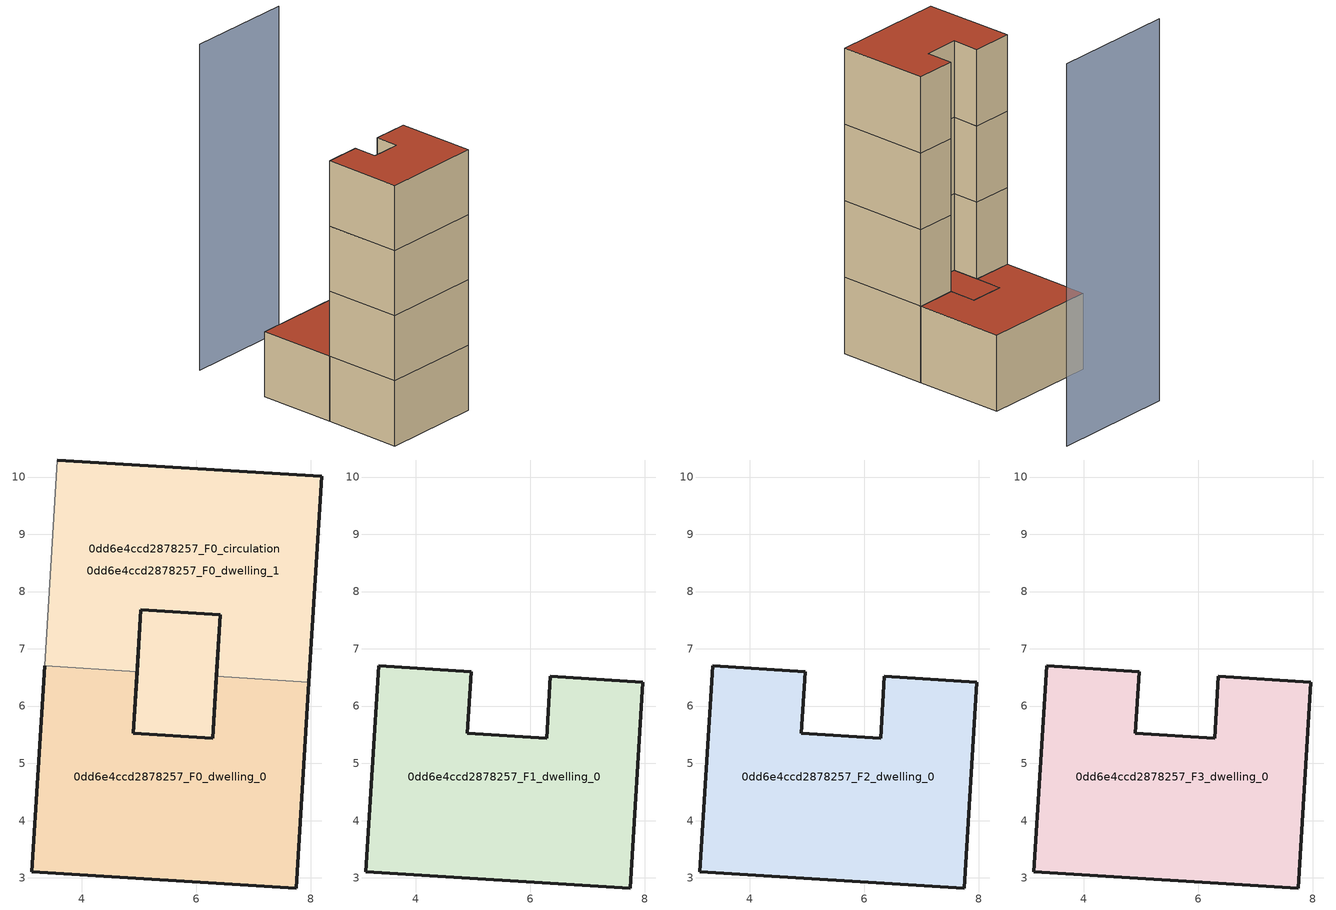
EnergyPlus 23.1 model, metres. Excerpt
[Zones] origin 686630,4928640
0dd6e4ccd2878257_F0_dwelling_0
 floor ground (EU_floor_Construction): 7.97,6.42 7.75,2.82 3.13,3.11 3.35,6.7 4.97,6.6 4.9,5.52 6.29,5.44 6.35,6.52 z0
 wall outside (EU_wall_Construction): 6.35,6.52 6.29,5.44 4.9,5.52 4.97,6.6 / 3.35,6.7 3.13,3.11 7.75,2.82 7.97,6.42 z0:3
 wall to 0dd6e4ccd2878257_F0_dwelling_1 (EU_wall_Construction): 7.97,6.42 6.35,6.52 / 4.97,6.6 3.35,6.7 z0:3
0dd6e4ccd2878257_F0_dwelling_1
 floor ground (EU_floor_Construction): 8.19,10.01 7.97,6.42 6.35,6.52 6.42,7.6 5.04,7.68 4.97,6.6 3.35,6.7 3.58,10.3 z0; 6.42,7.6 6.35,6.52 6.29,5.44 4.9,5.52 5.04,7.68 z0
 wall outside (EU_wall_Construction): 4.97,6.6 5.04,7.68 6.42,7.6 6.35,6.52 / 7.97,6.42 8.19,10.01 3.58,10.3 z0:3
 wall adiabatic (EU_wall_Construction): 3.58,10.3 3.35,6.7 z0:3
 roof outside (EU_roof_Construction): 7.97,6.42 8.19,10.01 3.58,10.3 3.35,6.7 4.97,6.6 5.04,7.68 6.42,7.6 6.35,6.52 z3; 6.29,5.44 6.35,6.52 6.42,7.6 5.04,7.68 4.9,5.52 z3
0dd6e4ccd2878257_F0_circulation
 floor ground (EU_floor_Construction): 8.19,10.01 7.97,6.42 6.35,6.52 6.42,7.6 5.04,7.68 4.97,6.6 3.35,6.7 3.58,10.3 z0; 6.42,7.6 6.35,6.52 6.29,5.44 4.9,5.52 5.04,7.68 z0
 wall outside (EU_wall_Construction): 6.42,7.6 5.04,7.68 4.9,5.52 6.29,5.44 6.42,7.6 z0:3
 roof outside (EU_roof_Construction): 7.97,6.42 8.19,10.01 3.58,10.3 3.35,6.7 4.97,6.6 5.04,7.68 6.42,7.6 6.35,6.52 z3; 6.29,5.44 6.35,6.52 6.42,7.6 5.04,7.68 4.9,5.52 z3
0dd6e4ccd2878257_F1_dwelling_0
 floor to 0dd6e4ccd2878257_F0_dwelling_0 (EU_floor_Construction): 7.97,6.42 7.75,2.82 3.13,3.11 3.35,6.7 4.97,6.6 4.9,5.52 6.29,5.44 6.35,6.52 z3
 wall outside (EU_wall_Construction): 3.13,3.11 7.75,2.82 7.97,6.42 6.35,6.52 6.29,5.44 4.9,5.52 4.97,6.6 3.35,6.7 3.13,3.11 z3:6
0dd6e4ccd2878257_F2_dwelling_0
 floor to 0dd6e4ccd2878257_F1_dwelling_0 (EU_floor_Construction): 7.97,6.42 7.75,2.82 3.13,3.11 3.35,6.7 4.97,6.6 4.9,5.52 6.29,5.44 6.35,6.52 z6
 wall outside (EU_wall_Construction): 3.13,3.11 7.75,2.82 7.97,6.42 6.35,6.52 6.29,5.44 4.9,5.52 4.97,6.6 3.35,6.7 3.13,3.11 z6:9
0dd6e4ccd2878257_F3_dwelling_0
 floor to 0dd6e4ccd2878257_F2_dwelling_0 (EU_floor_Construction): 7.97,6.42 7.75,2.82 3.13,3.11 3.35,6.7 4.97,6.6 4.9,5.52 6.29,5.44 6.35,6.52 z9
 wall outside (EU_wall_Construction): 3.13,3.11 7.75,2.82 7.97,6.42 6.35,6.52 6.29,5.44 4.9,5.52 4.97,6.6 3.35,6.7 3.13,3.11 z9:12
 roof outside (EU_roof_Construction): 7.75,2.82 7.97,6.42 6.35,6.52 6.29,5.44 4.9,5.52 4.97,6.6 3.35,6.7 3.13,3.11 z12
shading: 8.92,13.71 3.97,14.02 z0:15
[Building]
EU S2 Campaign: North Axis=0; Terrain=City; Solar Distribution=FullExterior
[Site:Location]
Bologna: Latitude=44.5; Longitude=11.25; Time Zone=1; Elevation=37
[SizingPeriod:WeatherFileDays]
AnnualSizingPeriod: Begin Month=1; Begin Day of Month=1; End Month=12; End Day of Month=31; Day of Week for Start Day=Monday; Use Weather File Daylight Saving Period=No; Use Weather File Rain and Snow Indicators=No
[MATERIAL]
EU_InternalMass_Material: Roughness=MediumRough; Thickness=0.1; Conductivity=1; Density=1800; Specific Heat=900; Thermal Absorptance=0.9; Solar Absorptance=0.7; Visible Absorptance=0.7
[MATERIAL:NOMASS] Roughness=MediumRough; Thermal Absorptance=0.9; Solar Absorptance=0.7; Visible Absorptance=0.7
Name | Thermal Resistance
EU_wall_NoMass | 0.937881
EU_roof_NoMass | 0.548572
EU_floor_NoMass | 0.71348
[CONSTRUCTION]
EU_wall_Construction: EU_wall_NoMass
EU_roof_Construction: EU_roof_NoMass
EU_floor_Construction: EU_floor_NoMass
EU_InternalMass_Construction: EU_InternalMass_Material
[ZONE] Type=1; Multiplier=1; Ceiling Height=autocalculate; Floor Area=autocalculate; Part of Total Floor Area=Yes
Name | Volume
0dd6e4ccd2878257_F0_dwelling_0; 0dd6e4ccd2878257_F1_dwelling_0; 0dd6e4ccd2878257_F2_dwelling_0; 0dd6e4ccd2878257_F3_dwelling_0 | 45.4585
0dd6e4ccd2878257_F0_dwelling_1; 0dd6e4ccd2878257_F0_circulation | 54.4534
[INTERNALMASS] Construction=EU_InternalMass_Construction
Name | Zone or ZoneList | Surface Area
0dd6e4ccd2878257_F0_dwelling_0_EU_InternalMass | 0dd6e4ccd2878257_F0_dwelling_0 | 15.1532
0dd6e4ccd2878257_F0_dwelling_1_EU_InternalMass | 0dd6e4ccd2878257_F0_dwelling_1 | 15.1532
0dd6e4ccd2878257_F1_dwelling_0_EU_InternalMass | 0dd6e4ccd2878257_F1_dwelling_0 | 33.6138
0dd6e4ccd2878257_F2_dwelling_0_EU_InternalMass | 0dd6e4ccd2878257_F2_dwelling_0 | 33.6138
0dd6e4ccd2878257_F3_dwelling_0_EU_InternalMass | 0dd6e4ccd2878257_F3_dwelling_0 | 33.6138
[OTHEREQUIPMENT] Fuel Type=Electricity; Design Level Calculation Method=Watts/Area; Power per Zone Floor Area=1; Fraction Latent=0; Fraction Radiant=0; Fraction Lost=0; Carbon Dioxide Generation Rate=0; EndUse Subcategory=EU_Step8_InternalGains
Name | Zone or ZoneList or Space or SpaceList | Schedule
EU_Step8_InternalGain_0dd6e4ccd2878257_F0_dwelling_0_f000 | 0dd6e4ccd2878257_F0_dwelling_0 | EU_Step8_GainSchedule_0dd6e4ccd2878257_F0_dwelling_0_f000
EU_Step8_InternalGain_0dd6e4ccd2878257_F0_dwelling_1_f000 | 0dd6e4ccd2878257_F0_dwelling_1 | EU_Step8_GainSchedule_0dd6e4ccd2878257_F0_dwelling_1_f000
EU_Step8_InternalGain_0dd6e4ccd2878257_F1_dwelling_0_f000 | 0dd6e4ccd2878257_F1_dwelling_0 | EU_Step8_GainSchedule_0dd6e4ccd2878257_F1_dwelling_0_f000
EU_Step8_InternalGain_0dd6e4ccd2878257_F2_dwelling_0_f000 | 0dd6e4ccd2878257_F2_dwelling_0 | EU_Step8_GainSchedule_0dd6e4ccd2878257_F2_dwelling_0_f000
EU_Step8_InternalGain_0dd6e4ccd2878257_F3_dwelling_0_f000 | 0dd6e4ccd2878257_F3_dwelling_0 | EU_Step8_GainSchedule_0dd6e4ccd2878257_F3_dwelling_0_f000
[ZONEINFILTRATION:DESIGNFLOWRATE]
EU_Circulation_Infiltration_0dd6e4ccd2878257_F0_circulation: Zone or ZoneList or Space or SpaceList=0dd6e4ccd2878257_F0_circulation; Schedule=EU_AlwaysOn; Design Flow Rate Calculation Method=Flow/Area; Flow Rate per Floor Area=0.0005; Constant Term Coefficient=1; Temperature Term Coefficient=0; Velocity Term Coefficient=0; Velocity Squared Term Coefficient=0
[ZONEVENTILATION:DESIGNFLOWRATE] Schedule=EU_AlwaysOn; Design Flow Rate Calculation Method=AirChanges/Hour; Air Changes per Hour=0.687892; Ventilation Type=Natural; Fan Pressure Rise=0; Fan Total Efficiency=1; Constant Term Coefficient=1; Temperature Term Coefficient=0; Velocity Term Coefficient=0; Velocity Squared Term Coefficient=0; Minimum Indoor Temperature=-100; Maximum Indoor Temperature=100; Delta Temperature=-100; Minimum Outdoor Temperature=-100; Maximum Outdoor Temperature=100; Maximum Wind Speed=40
Name | Zone or ZoneList or Space or SpaceList
EU_ConstantAir_0dd6e4ccd2878257_F0_dwelling_0 | 0dd6e4ccd2878257_F0_dwelling_0
EU_ConstantAir_0dd6e4ccd2878257_F0_dwelling_1 | 0dd6e4ccd2878257_F0_dwelling_1
EU_ConstantAir_0dd6e4ccd2878257_F1_dwelling_0 | 0dd6e4ccd2878257_F1_dwelling_0
EU_ConstantAir_0dd6e4ccd2878257_F2_dwelling_0 | 0dd6e4ccd2878257_F2_dwelling_0
EU_ConstantAir_0dd6e4ccd2878257_F3_dwelling_0 | 0dd6e4ccd2878257_F3_dwelling_0
[HVACTEMPLATE:THERMOSTAT] Constant Heating Setpoint=20; Constant Cooling Setpoint=50
EU_HeatOnly_0dd6e4ccd2878257_F0_dwelling_0; EU_HeatOnly_0dd6e4ccd2878257_F0_dwelling_1; EU_HeatOnly_0dd6e4ccd2878257_F1_dwelling_0; EU_HeatOnly_0dd6e4ccd2878257_F2_dwelling_0; EU_HeatOnly_0dd6e4ccd2878257_F3_dwelling_0
[HVACTEMPLATE:ZONE:IDEALLOADSAIRSYSTEM] System Availability Schedule=EU_AlwaysOn; Maximum Heating Supply Air Temperature=50; Minimum Cooling Supply Air Temperature=13; Maximum Heating Supply Air Humidity Ratio=0.0156; Minimum Cooling Supply Air Humidity Ratio=0.0077; Heating Limit=NoLimit; Cooling Limit=NoLimit; Heating Availability Schedule=EU_AlwaysOn; Cooling Availability Schedule=EU_CoolingOff; Dehumidification Control Type=ConstantSensibleHeatRatio; Cooling Sensible Heat Ratio=0.7; Dehumidification Setpoint=60; Humidification Control Type=None; Humidification Setpoint=30; Outdoor Air Method=None; Outdoor Air Flow Rate per Person=0.00944; Outdoor Air Flow Rate per Zone Floor Area=0; Outdoor Air Flow Rate per Zone=0; Demand Controlled Ventilation Type=None; Outdoor Air Economizer Type=NoEconomizer; Heat Recovery Type=None; Sensible Heat Recovery Effectiveness=0.7; Latent Heat Recovery Effectiveness=0.65
Name | Template Thermostat
0dd6e4ccd2878257_F0_dwelling_0 | EU_HeatOnly_0dd6e4ccd2878257_F0_dwelling_0
0dd6e4ccd2878257_F0_dwelling_1 | EU_HeatOnly_0dd6e4ccd2878257_F0_dwelling_1
0dd6e4ccd2878257_F1_dwelling_0 | EU_HeatOnly_0dd6e4ccd2878257_F1_dwelling_0
0dd6e4ccd2878257_F2_dwelling_0 | EU_HeatOnly_0dd6e4ccd2878257_F2_dwelling_0
0dd6e4ccd2878257_F3_dwelling_0 | EU_HeatOnly_0dd6e4ccd2878257_F3_dwelling_0
[SIZING:ZONE] Zone Cooling Design Supply Air Temperature Input Method=SupplyAirTemperature; Zone Cooling Design Supply Air Temperature=13; Zone Heating Design Supply Air Temperature Input Method=SupplyAirTemperature; Zone Heating Design Supply Air Temperature=50; Zone Cooling Design Supply Air Humidity Ratio=0.008; Zone Heating Design Supply Air Humidity Ratio=0.008; Cooling Design Air Flow Method=DesignDay; Cooling Design Air Flow Rate=0; Cooling Minimum Air Flow per Zone Floor Area=0.000762; Cooling Minimum Air Flow=0; Cooling Minimum Air Flow Fraction=0.2; Heating Design Air Flow Method=DesignDay; Heating Design Air Flow Rate=0; Heating Maximum Air Flow per Zone Floor Area=0.002032; Heating Maximum Air Flow=0.141576; Heating Maximum Air Flow Fraction=0.3; Account for Dedicated Outdoor Air System=No; Dedicated Outdoor Air System Control Strategy=NeutralSupplyAir; Dedicated Outdoor Air Low Setpoint Temperature for Design=autosize; Dedicated Outdoor Air High Setpoint Temperature for Design=autosize; Zone Load Sizing Method=Sensible Load Only No Latent Load; Zone Latent Cooling Design Supply Air Humidity Ratio Input Method=HumidityRatioDifference; Zone Cooling Design Supply Air Humidity Ratio Difference=0.005; Zone Latent Heating Design Supply Air Humidity Ratio Input Method=HumidityRatioDifference; Zone Humidification Design Supply Air Humidity Ratio Difference=0.005
0dd6e4ccd2878257_F0_dwelling_0; 0dd6e4ccd2878257_F0_dwelling_1; 0dd6e4ccd2878257_F1_dwelling_0; 0dd6e4ccd2878257_F2_dwelling_0; 0dd6e4ccd2878257_F3_dwelling_0
[SCHEDULE:CONSTANT]
Name | Hourly Value
EU_AlwaysOn | 1
EU_CoolingOff | 0
[SCHEDULE:FILE] Column Number=1; Rows to Skip at Top=0; Number of Hours of Data=8760; Column Separator=Comma; Interpolate to Timestep=No; Minutes per Item=60; Adjust Schedule for Daylight Savings=Yes
Name | File
EU_Step8_GainSchedule_0dd6e4ccd2878257_F0_dwelling_0_f000 | ../../schedules/0dd6e4ccd2878257/0dd6e4ccd2878257_F0_dwelling_0_f000_gain.csv
EU_Step8_GainSchedule_0dd6e4ccd2878257_F0_dwelling_1_f000 | ../../schedules/0dd6e4ccd2878257/0dd6e4ccd2878257_F0_dwelling_1_f000_gain.csv
EU_Step8_GainSchedule_0dd6e4ccd2878257_F1_dwelling_0_f000 | ../../schedules/0dd6e4ccd2878257/0dd6e4ccd2878257_F1_dwelling_0_f000_gain.csv
EU_Step8_GainSchedule_0dd6e4ccd2878257_F2_dwelling_0_f000 | ../../schedules/0dd6e4ccd2878257/0dd6e4ccd2878257_F2_dwelling_0_f000_gain.csv
EU_Step8_GainSchedule_0dd6e4ccd2878257_F3_dwelling_0_f000 | ../../schedules/0dd6e4ccd2878257/0dd6e4ccd2878257_F3_dwelling_0_f000_gain.csv
